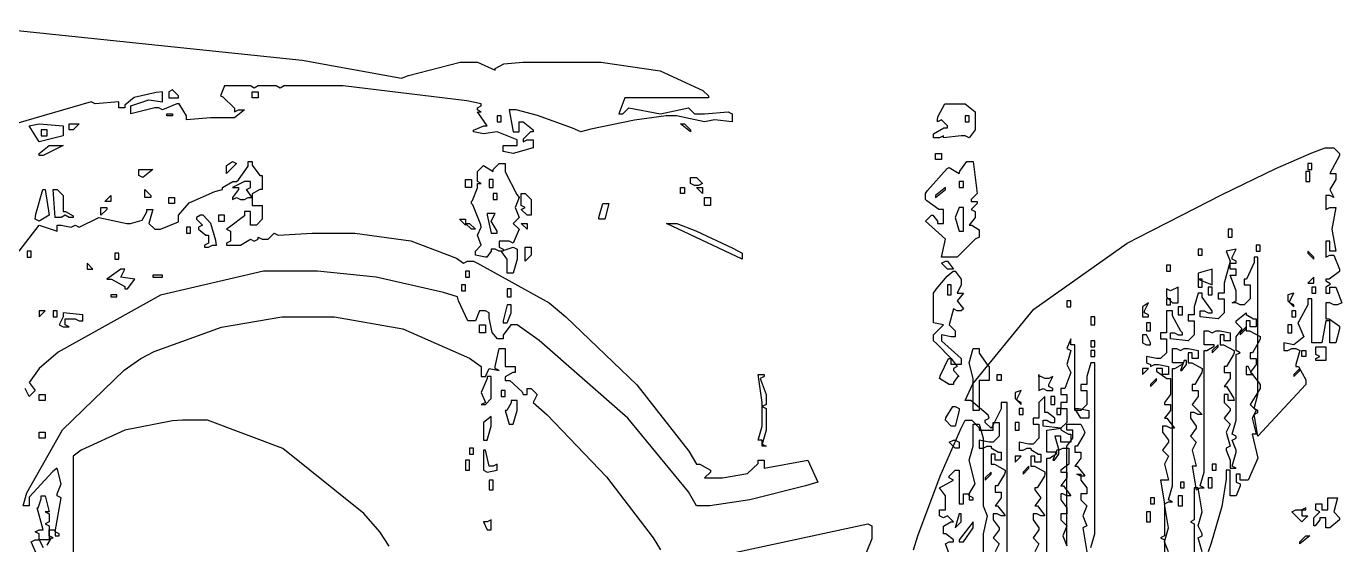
# Model space of a CAD drawing. Extents: x 97 to 264, y 28 to 329.
# Drawn here: x 111.14 to 134.44, y 200.11 to 209.3 of the extents above; entities that cross this region are included whole.
import ezdxf

# ---------------------------------------------------------------- set-up
doc = ezdxf.new("R2010")
doc.units = 0
doc.header["$MEASUREMENT"] = 0

msp = doc.modelspace()

# ---------------------------------------------------------------- linework, layer by layer
at = {"color": 32}
for points in [[(110.243, 209.303), (116.028, 208.704), (117.792, 208.385), (117.915, 208.43), (118.828, 208.668), (119.133, 208.668), (119.451, 208.528), (119.451, 208.555), (119.604, 208.638), (119.939, 208.668), (120.051, 208.668), (120.967, 208.668), (121.319, 208.668), (122.374, 208.514), (123.128, 208.166), (123.226, 208.069), (123.226, 208.033), (121.744, 208.033), (121.638, 207.75), (121.708, 207.75), (121.815, 207.856), (122.378, 207.75), (122.873, 207.856), (122.979, 207.75), (123.155, 207.75), (123.578, 207.786), (123.649, 207.75), (123.649, 207.61), (123.332, 207.646), (123.155, 207.61), (122.66, 207.716), (122.475, 207.716), (121.919, 207.641), (121.143, 207.477), (120.967, 207.433), (120.817, 207.495), (120.2, 207.721), (119.823, 207.822), (119.698, 207.822), (119.768, 207.433), (119.874, 207.433), (119.874, 207.61), (119.944, 207.61), (120.121, 207.469), (120.121, 207.433), (120.077, 207.433), (119.944, 207.301), (119.944, 207.257), (120.015, 207.293), (120.121, 207.293), (120.121, 207.151), (119.768, 207.045), (119.592, 207.081), (119.592, 207.187), (119.838, 207.187), (119.838, 207.293), (119.485, 207.433), (119.239, 207.397), (119.063, 207.433), (119.063, 207.461), (119.247, 207.54), (119.309, 207.54), (119.133, 207.786), (119.203, 207.786), (119.133, 207.822), (119.133, 207.856), (119.203, 207.892), (119.203, 207.927), (118.947, 207.981), (116.757, 208.245), (116.028, 208.245), (115.711, 208.245), (115.641, 208.209), (115.571, 208.245), (115.252, 208.245), (115.182, 208.209), (115.112, 208.245), (114.653, 208.245), (114.583, 208.069), (114.627, 208.052), (114.829, 207.853), (114.829, 207.786), (114.899, 207.822), (115.006, 207.822), (114.829, 207.68), (114.406, 207.68), (113.983, 207.646), (113.983, 207.716), (113.851, 207.927), (113.807, 207.927), (113.558, 207.822), (113.488, 207.856), (113.418, 207.856), (112.995, 207.75), (112.995, 207.892), (113.312, 207.998), (113.558, 207.963), (113.558, 208.139), (113.444, 208.131), (113.052, 208.038), (112.889, 207.902), (112.889, 207.856), (112.783, 207.856), (112.783, 207.963), (112.36, 207.927), (112.29, 207.963), (110.949, 207.574)], [(128.517, 199.602), (128.517, 202.635), (128.411, 202.635), (128.411, 202.521), (128.261, 202.213), (128.235, 202.178), (128.129, 202.282), (128.129, 202.318), (128.199, 202.354), (128.181, 202.408), (127.876, 202.671), (127.776, 202.671), (127.908, 202.963), (128.992, 204.29), (130.642, 205.458), (131.057, 205.669), (131.373, 205.833), (132.326, 206.319), (133.278, 206.781), (133.914, 207.059), (134.152, 207.151), (134.232, 207.151), (134.232, 207.151), (134.302, 207.151), (134.408, 207.045), (134.408, 207.01), (134.232, 206.692), (134.338, 206.692), (134.338, 206.587), (134.232, 206.411), (134.302, 206.269), (134.232, 206.305), (134.162, 206.305), (134.162, 206.058), (134.232, 206.092), (134.338, 206.092), (134.268, 205.705), (134.338, 205.317), (134.232, 205.317), (134.232, 205.493), (134.162, 205.493), (134.162, 205.21), (134.232, 205.246), (134.302, 205.246), (134.408, 205), (134.408, 204.956), (134.222, 204.823), (134.162, 204.823), (134.162, 204.788), (134.232, 204.752), (134.232, 204.717), (134.162, 204.681), (134.162, 204.575), (134.232, 204.575), (134.232, 204.681), (134.338, 204.681), (134.444, 204.399), (134.372, 204.365), (134.302, 204.365), (134.232, 204.399), (134.162, 204.399), (134.162, 204.118), (134.222, 204.118), (134.408, 203.986), (134.408, 203.942), (134.338, 203.693), (134.232, 203.693), (134.232, 204.082), (134.162, 204.082), (134.092, 203.693), (133.915, 203.693), (133.915, 204.471), (133.843, 204.471), (133.843, 204.365), (133.693, 204.082), (133.667, 204.046), (133.773, 203.799), (133.597, 203.659), (133.42, 203.693), (133.42, 203.553), (133.49, 203.553), (133.562, 203.589), (133.633, 203.589), (133.703, 203.553), (133.633, 203.306), (133.633, 203.27), (133.677, 203.27), (133.809, 203.033), (133.809, 202.953), (132.961, 202.035), (132.891, 202.424), (132.961, 202.458), (132.961, 202.494), (132.891, 202.53), (132.961, 202.777), (132.961, 205.21), (132.891, 205.21), (132.891, 205.114), (132.759, 204.823), (132.715, 204.823), (132.715, 204.717), (132.821, 204.717), (132.821, 204.471), (132.715, 204.365), (132.644, 204.365), (132.574, 204.399), (132.504, 204.399), (132.574, 204.435), (132.574, 204.611), (132.468, 204.894), (132.574, 204.894), (132.574, 205), (132.468, 205), (132.468, 205.104), (132.574, 205.104), (132.574, 205.14), (132.504, 205.176), (132.504, 205.21), (132.574, 205.353), (132.398, 205.317), (132.468, 205.14), (132.362, 204.752), (132.362, 204.575), (132.256, 204.575), (132.256, 204.471), (132.362, 204.471), (132.362, 204.222), (132.256, 204.118), (131.939, 204.152), (131.939, 204.258), (132.009, 204.258), (132.079, 204.222), (132.151, 204.222), (132.151, 204.258), (132.123, 204.286), (131.975, 204.504), (131.975, 204.575), (131.903, 204.575), (131.833, 204.329), (131.833, 204.188), (131.727, 204.188), (131.727, 204.082), (131.833, 204.082), (131.833, 203.835), (131.727, 203.729), (131.41, 203.765), (131.41, 203.87), (131.48, 203.87), (131.55, 203.835), (131.622, 203.835), (131.622, 203.87), (131.594, 203.897), (131.446, 204.169), (131.446, 204.258), (131.34, 204.258), (131.34, 203.87), (131.233, 203.87), (131.233, 203.765), (131.34, 203.765), (131.34, 203.517), (131.233, 203.412), (131.163, 203.412), (130.987, 203.447), (130.987, 203.34), (131.057, 203.306), (131.057, 203.27), (131.127, 203.306), (131.197, 203.306), (131.374, 203.27), (131.374, 203.13), (131.269, 203.13), (131.269, 203.236), (131.163, 203.236), (131.163, 203.192), (131.348, 203.06), (131.41, 203.06), (131.41, 202.777), (131.304, 202.635), (131.304, 202.601), (131.41, 202.601), (131.41, 202.494), (131.304, 202.354), (131.348, 202.354), (131.462, 202.204), (131.48, 202.178), (131.41, 202.178), (131.34, 202.212), (131.269, 202.212), (131.269, 202.106), (131.374, 201.965), (131.374, 201.929), (131.269, 201.789), (131.374, 201.683), (131.304, 201.542), (131.374, 201.26), (131.233, 201.26), (131.304, 200.837), (131.374, 200.871), (131.446, 200.871), (131.374, 200.907), (131.446, 201.154), (131.446, 203.236), (131.49, 203.236), (131.622, 203.314), (131.622, 203.34), (131.446, 203.34), (131.446, 203.589), (131.516, 203.589), (131.586, 203.553), (131.656, 203.589), (131.727, 203.589), (131.903, 203.553), (131.903, 203.412), (131.798, 203.412), (131.798, 203.517), (131.727, 203.517), (131.727, 203.34), (131.789, 203.34), (131.975, 203.236), (131.975, 203.2), (131.965, 203.165), (131.84, 202.953), (131.798, 202.953), (131.798, 202.847), (131.903, 202.847), (131.903, 202.741), (131.798, 202.601), (131.975, 202.424), (131.903, 202.424), (131.833, 202.458), (131.763, 202.458), (131.763, 202.354), (131.869, 202.212), (131.869, 202.178), (131.763, 202.035), (131.869, 201.929), (131.798, 201.789), (131.869, 201.506), (131.798, 201.506), (131.869, 201.083), (131.939, 201.119), (132.009, 201.119), (131.939, 201.154), (132.009, 201.4), (132.009, 203.553), (132.053, 203.553), (132.185, 203.633), (132.185, 203.659), (132.009, 203.659), (132.009, 203.906), (132.079, 203.906), (132.151, 203.87), (132.221, 203.906), (132.292, 203.906), (132.468, 203.87), (132.468, 203.729), (132.362, 203.729), (132.362, 203.835), (132.292, 203.835), (132.292, 203.659), (132.352, 203.659), (132.538, 203.553), (132.538, 203.517), (132.529, 203.483), (132.403, 203.27), (132.362, 203.27), (132.362, 203.164), (132.468, 203.164), (132.468, 203.06), (132.362, 202.917), (132.406, 202.917), (132.529, 202.715), (132.538, 202.671), (132.432, 202.671), (132.432, 202.777), (132.362, 202.777), (132.362, 202.635), (132.468, 202.53), (132.468, 202.494), (132.362, 202.354), (132.468, 202.248), (132.398, 202.106), (132.468, 201.859), (132.398, 201.825), (132.398, 201.789), (132.468, 201.613), (132.468, 201.472), (132.574, 201.472), (132.504, 201.506), (132.574, 201.753), (132.574, 201.789), (132.504, 201.965), (132.574, 202.001), (132.574, 202.035), (132.504, 202.071), (132.574, 202.318), (132.574, 203.483), (132.644, 203.517), (132.574, 203.553), (132.574, 203.799), (132.68, 203.942), (132.574, 204.046), (132.574, 204.082), (132.751, 204.222), (132.751, 204.196), (132.883, 204.118), (132.927, 204.118), (132.927, 203.976), (132.821, 203.976), (132.821, 204.082), (132.751, 204.082), (132.751, 203.906), (132.811, 203.906), (132.997, 203.801), (132.997, 203.765), (132.988, 203.731), (132.862, 203.517), (132.821, 203.517), (132.821, 203.412), (132.927, 203.412), (132.927, 203.306), (132.821, 203.164), (132.847, 203.156), (132.997, 202.952), (132.997, 202.883), (132.821, 202.601), (132.927, 202.494), (132.857, 202.354), (132.927, 202.071), (132.857, 202.071), (132.961, 201.648), (132.785, 201.26), (132.644, 201.26), (132.644, 201.366), (132.574, 201.366), (132.574, 201.224), (132.644, 201.19), (132.644, 201.154), (132.574, 200.977), (132.468, 200.977), (132.468, 201.436), (132.398, 201.436), (132.398, 201.276), (132.318, 200.793), (132.132, 200.139), (132.079, 199.989)], [(111.019, 205.317), (111.372, 205.776), (111.69, 205.669), (111.69, 205.776), (111.76, 205.776), (111.937, 205.74), (112.007, 205.776), (112.077, 205.74), (112.43, 205.916), (112.925, 205.81), (112.991, 205.81), (113.193, 205.868), (113.278, 206.011), (113.278, 206.058), (113.382, 206.058), (113.312, 205.81), (113.418, 205.705), (113.523, 205.705), (113.841, 205.838), (113.841, 205.882), (113.841, 205.955), (114.03, 206.173), (114.485, 206.376), (114.617, 206.411), (114.617, 206.447), (114.803, 206.551), (114.865, 206.551), (114.899, 206.579), (115.076, 206.823), (115.076, 206.904), (115.076, 206.904), (115.146, 206.904), (115.146, 206.843), (115.278, 206.658), (115.322, 206.658), (115.322, 206.411), (115.278, 206.411), (115.146, 206.332), (115.146, 206.305), (115.146, 206.128), (115.322, 206.128), (115.322, 205.882), (115.218, 205.776), (115.112, 205.776), (115.112, 206.022), (115.006, 206.022), (115.006, 205.944), (114.741, 205.741), (114.689, 205.705), (114.759, 205.669), (114.759, 205.493), (114.689, 205.457), (114.689, 205.423), (114.935, 205.423), (115.112, 205.529), (115.182, 205.493), (115.252, 205.529), (115.252, 205.563), (115.322, 205.529), (115.429, 205.529), (115.535, 205.633), (115.605, 205.599), (116.204, 205.633), (116.629, 205.633), (116.96, 205.633), (117.956, 205.501), (118.762, 205.192), (118.886, 205.104), (118.956, 205.14), (119.063, 205.14), (119.133, 205.104), (120.403, 204.399), (120.702, 204.152), (121.959, 202.945), (122.881, 201.772), (123.013, 201.542), (123.074, 201.542), (123.26, 201.436), (123.26, 201.4), (123.155, 201.296), (123.332, 201.296), (123.478, 201.296), (123.917, 201.375), (124.108, 201.553), (124.108, 201.613), (124.214, 201.613), (124.214, 201.472), (124.99, 201.613), (125.166, 201.224), (124.945, 201.154), (123.957, 200.907), (123.249, 200.801), (123.013, 200.801), (122.871, 201.049), (121.797, 202.354), (120.226, 203.731), (119.838, 204.012), (119.768, 204.012), (119.724, 204.012), (119.592, 203.827), (119.592, 203.765), (119.521, 203.765), (119.488, 203.765), (119.393, 203.875), (119.345, 204.136), (119.345, 204.222), (119.275, 204.258), (119.169, 204.258), (119.098, 204.082), (119.027, 204.082), (118.965, 204.082), (118.797, 204.435), (118.78, 204.505), (118.532, 204.585), (117.341, 204.855), (116.304, 204.964), (115.958, 204.964), (115.347, 204.964), (113.519, 204.537), (111.706, 203.527), (111.372, 203.236), (111.195, 202.988), (111.301, 202.847), (111.195, 202.741), (111.125, 202.883)], [(111.514, 200.105), (111.592, 200.237), (111.618, 200.237), (111.548, 200.272), (111.548, 200.378), (111.654, 200.378), (111.654, 200.272), (111.724, 200.272), (111.724, 200.308), (111.654, 200.342), (111.76, 200.943), (111.69, 200.977), (111.69, 201.013), (111.76, 201.19), (111.69, 201.472), (111.61, 201.41), (111.195, 200.954), (111.195, 200.801), (111.089, 200.801), (111.151, 201.031), (111.786, 202.147), (112.879, 203.21), (113.171, 203.412), (113.409, 203.536), (114.599, 203.968), (115.67, 204.152), (116.028, 204.152), (116.204, 204.152), (116.605, 204.152), (117.81, 203.937), (118.991, 203.42), (119.203, 203.27), (119.203, 203.094), (119.275, 203.094), (119.345, 203.236), (119.521, 203.2), (119.451, 203.236), (119.451, 203.27), (119.521, 203.589), (119.628, 203.589), (119.628, 203.27), (119.804, 203.27), (119.804, 203.164), (119.76, 203.164), (119.628, 203.086), (119.628, 203.06), (119.628, 203.024), (119.706, 203.024), (119.926, 202.821), (119.944, 202.777), (120.015, 202.777), (120.015, 202.883), (120.085, 202.883), (120.191, 202.777), (120.121, 202.635), (120.367, 202.414), (121.42, 201.318), (122.246, 200.237), (122.378, 200.025)], [(129.999, 200.061), (130.069, 200.308), (130.069, 203.34), (129.999, 203.34), (129.928, 203.094), (129.928, 202.953), (129.822, 202.953), (129.822, 202.847), (129.928, 202.847), (129.928, 202.601), (129.822, 202.494), (129.716, 202.494), (129.716, 203.659), (129.646, 203.659), (129.646, 203.765), (129.646, 203.765), (129.576, 203.589), (129.646, 203.553), (129.576, 203.306), (129.646, 203.164), (129.54, 202.883), (129.469, 202.883), (129.469, 202.777), (129.576, 202.777), (129.576, 202.635), (129.469, 202.635), (129.469, 202.53), (129.576, 202.53), (129.576, 202.282), (129.469, 202.178), (129.153, 202.212), (129.153, 202.318), (129.223, 202.318), (129.293, 202.282), (129.363, 202.282), (129.363, 202.318), (129.363, 202.354), (129.231, 202.458), (129.187, 202.458), (129.187, 202.741), (129.081, 202.635), (129.081, 202.354), (128.976, 202.354), (128.976, 202.248), (129.081, 202.248), (129.081, 202.001), (128.976, 201.895), (128.904, 201.895), (128.728, 201.929), (128.728, 201.789), (128.8, 201.789), (128.87, 201.825), (128.94, 201.825), (128.94, 201.798), (129.073, 201.719), (129.117, 201.719), (129.117, 201.577), (129.01, 201.577), (129.01, 201.683), (128.94, 201.683), (128.94, 201.506), (129.001, 201.506), (129.187, 201.402), (129.187, 201.366), (129.177, 201.331), (129.052, 201.119), (129.01, 201.119), (129.01, 201.083), (129.117, 200.943), (129.01, 200.801), (129.055, 200.801), (129.169, 200.652), (129.187, 200.624), (129.117, 200.624), (129.046, 200.66), (128.976, 200.66), (128.976, 200.554), (129.081, 200.414), (129.081, 200.378), (128.976, 200.237), (129.081, 200.131), (129.01, 199.989)], [(117.571, 200.087), (117.405, 200.342), (117.122, 200.668), (115.685, 201.821), (114.354, 202.318), (113.911, 202.318), (113.735, 202.31), (112.887, 202.146), (112.112, 201.789), (111.971, 201.683), (111.971, 201.683), (111.971, 196.744)], [(126.86, 200.025), (126.938, 200.273), (127.329, 201.331), (127.704, 202.178), (127.776, 202.318), (127.846, 202.318), (127.89, 202.318), (128.022, 202.186), (128.022, 202.142), (128.271, 202.142), (128.271, 202.282), (128.375, 202.282), (128.375, 202.035), (128.271, 201.929), (128.199, 201.929), (128.022, 201.965), (128.022, 201.825), (128.094, 201.825), (128.165, 201.859), (128.235, 201.859), (128.235, 201.833), (128.367, 201.753), (128.411, 201.753), (128.411, 201.613), (128.305, 201.613), (128.305, 201.719), (128.235, 201.719), (128.235, 201.542), (128.295, 201.542), (128.481, 201.436), (128.481, 201.4), (128.472, 201.366), (128.346, 201.154), (128.305, 201.154), (128.305, 201.047), (128.411, 201.047), (128.411, 200.943), (128.305, 200.801), (128.349, 200.801), (128.463, 200.652), (128.481, 200.624), (128.411, 200.624), (128.341, 200.66), (128.271, 200.66), (128.271, 200.554), (128.375, 200.414), (128.375, 200.378), (128.271, 200.237), (128.375, 200.131), (128.305, 199.989)], [(127.529, 199.849), (127.423, 200.131), (127.493, 200.165), (127.565, 200.165), (127.565, 200.201), (127.433, 200.308), (127.389, 200.308), (127.389, 200.414), (127.389, 200.44), (127.521, 200.518), (127.565, 200.518), (127.459, 200.624), (127.389, 200.59), (127.317, 200.624), (127.317, 200.731), (127.423, 200.731), (127.423, 200.977), (127.317, 201.119), (127.565, 201.26), (127.493, 201.296), (127.493, 201.33), (127.599, 201.436), (127.67, 201.436), (127.67, 200.837), (127.742, 200.837), (127.742, 201.013), (127.846, 201.013), (127.846, 200.907), (127.918, 200.907), (127.918, 200.943), (127.846, 200.977), (127.846, 201.013), (127.952, 201.19), (127.846, 201.613), (127.918, 201.859), (127.918, 202.248), (127.918, 202.248), (128.022, 202.248), (128.094, 202.001), (128.094, 200.801), (128.165, 200.624), (128.094, 200.308), (128.094, 197.026)], [(129.223, 199.602), (129.223, 201.648), (129.267, 201.648), (129.399, 201.727), (129.399, 201.753), (129.223, 201.753), (129.223, 202.142), (129.469, 202.178), (129.469, 202.151), (129.602, 202.071), (129.646, 202.071), (129.646, 201.929), (129.469, 201.929), (129.469, 202.035), (129.363, 202.035), (129.433, 201.789), (129.505, 201.825), (129.61, 201.825), (129.61, 201.542), (129.469, 201.436), (129.469, 201.4), (129.576, 201.4), (129.576, 201.296), (129.469, 201.154), (129.514, 201.154), (129.628, 201.005), (129.646, 200.977), (129.576, 200.977), (129.505, 201.013), (129.469, 201.013), (129.469, 200.907), (129.576, 200.767), (129.576, 200.66), (129.469, 200.66), (129.469, 200.554), (129.576, 200.448), (129.505, 200.272), (129.576, 200.095)], [(129.576, 200.095), (129.576, 201.859), (129.682, 202.001), (129.682, 202.142), (129.576, 202.142), (129.576, 202.248), (129.822, 202.248), (129.892, 202.106), (129.883, 202.071), (129.757, 201.859), (129.716, 201.859), (129.716, 201.753), (129.822, 201.753), (129.822, 201.648), (129.716, 201.506), (129.76, 201.506), (129.874, 201.357), (129.892, 201.33), (129.822, 201.33), (129.752, 201.366), (129.822, 201.366), (129.822, 201.26), (129.928, 201.119), (129.928, 201.013), (129.822, 201.013), (129.822, 200.907), (129.928, 200.801), (129.858, 200.624), (129.928, 200.448), (129.858, 200.414), (129.928, 199.989)], [(131.975, 199.989), (131.903, 200.237), (131.975, 200.272), (131.975, 200.308), (131.903, 200.448), (131.975, 200.695), (131.903, 201.119), (131.833, 201.119), (131.833, 200.554), (131.763, 200.518), (131.833, 200.484), (131.833, 199.778)], [(131.374, 199.989), (131.304, 200.165), (131.374, 200.414), (131.304, 200.837), (131.304, 200.837), (131.304, 200.272), (131.233, 200.237), (131.304, 200.201), (131.304, 197.133)], [(122.626, 199.742), (126.048, 200.484), (126.118, 200.448), (126.118, 200.414), (126.118, 200.215), (125.878, 199.62)], [(111.337, 199.919), (111.231, 200.165), (111.301, 200.201), (111.372, 200.201), (111.442, 200.061)]]:
    msp.add_lwpolyline(points, dxfattribs=at)
for points in [[(113.735, 208.175), (113.665, 208.139), (113.665, 208.033), (113.841, 208.033), (113.841, 208.069), (113.735, 208.175)], [(115.146, 208.139), (115.252, 208.139), (115.252, 208.033), (115.146, 208.033), (115.146, 208.139)], [(127.459, 207.927), (127.776, 207.927), (127.952, 207.786), (127.952, 207.469), (127.846, 207.327), (127.776, 207.363), (127.706, 207.363), (127.389, 207.327), (127.389, 207.363), (127.317, 207.327), (127.212, 207.327), (127.212, 207.363), (127.212, 207.399), (127.397, 207.504), (127.459, 207.504), (127.459, 207.54), (127.353, 207.646), (127.283, 207.61), (127.283, 207.646), (127.291, 207.699), (127.416, 207.927), (127.459, 207.927)], [(113.63, 207.75), (113.735, 207.75), (113.735, 207.716), (113.63, 207.716), (113.63, 207.75)], [(119.485, 207.61), (119.556, 207.61), (119.556, 207.716), (119.485, 207.716), (119.485, 207.61)], [(127.776, 207.61), (127.846, 207.61), (127.846, 207.716), (127.776, 207.716), (127.776, 207.61)], [(111.372, 207.574), (111.795, 207.54), (111.795, 207.363), (111.372, 207.257), (111.195, 207.54), (111.372, 207.574)], [(111.408, 207.363), (111.514, 207.363), (111.514, 207.469), (111.408, 207.469), (111.408, 207.363)], [(111.901, 207.574), (112.077, 207.574), (111.971, 207.469), (111.901, 207.469), (111.901, 207.574)], [(122.731, 207.574), (122.803, 207.574), (122.907, 207.469), (122.907, 207.433), (122.731, 207.574)], [(111.548, 207.187), (111.795, 207.187), (111.442, 207.01), (111.372, 207.01), (111.372, 207.045), (111.548, 207.187)], [(127.247, 207.045), (127.353, 207.045), (127.353, 206.94), (127.247, 206.94), (127.247, 207.045)], [(113.135, 206.764), (113.382, 206.764), (113.206, 206.622), (113.135, 206.658), (113.135, 206.764)], [(114.793, 206.904), (114.865, 206.868), (114.689, 206.692), (114.689, 206.834), (114.793, 206.904)], [(119.556, 206.868), (119.628, 206.868), (119.628, 206.72), (119.83, 206.323), (119.874, 206.269), (119.804, 206.092), (119.874, 205.916), (119.768, 205.81), (119.874, 205.705), (119.768, 205.457), (119.698, 205.493), (119.521, 205.493), (119.521, 205.387), (119.592, 205.353), (119.592, 205.317), (119.521, 205.317), (119.451, 205.353), (119.379, 205.353), (119.379, 205.318), (119.301, 205.21), (119.275, 205.21), (119.098, 205.246), (119.098, 205.317), (119.203, 205.423), (119.133, 205.599), (119.203, 205.74), (119.193, 205.784), (119.053, 206.137), (119.027, 206.163), (119.027, 206.199), (119.045, 206.217), (119.133, 206.441), (119.133, 206.515), (119.203, 206.515), (119.133, 206.551), (119.133, 206.728), (119.239, 206.834), (119.415, 206.728), (119.415, 206.764), (119.52, 206.868), (119.556, 206.868)], [(127.846, 206.904), (127.918, 206.904), (127.988, 206.339), (127.882, 206.235), (127.882, 206.199), (127.988, 206.199), (127.988, 206.163), (127.882, 206.058), (127.952, 206.022), (127.952, 205.916), (127.846, 205.776), (127.89, 205.776), (128.022, 205.697), (128.022, 205.669), (128.022, 205.563), (127.952, 205.529), (127.635, 205.21), (127.353, 205.21), (127.423, 205.529), (127.07, 205.846), (127.176, 205.952), (127.202, 205.952), (127.283, 205.846), (127.283, 205.81), (127.389, 205.81), (127.389, 206.058), (127.309, 206.058), (127.096, 206.208), (127.07, 206.235), (127.07, 206.339), (127.105, 206.393), (127.458, 206.781), (127.493, 206.798), (127.67, 206.692), (127.678, 206.736), (127.803, 206.904), (127.846, 206.904)], [(133.809, 206.551), (133.879, 206.551), (133.879, 206.728), (133.809, 206.728), (133.809, 206.551)], [(133.843, 206.764), (133.915, 206.764), (133.915, 206.868), (133.843, 206.868), (133.843, 206.764)], [(114.793, 206.445), (114.899, 206.445), (114.899, 206.411), (114.793, 206.269), (114.793, 206.235), (114.865, 206.269), (114.935, 206.235), (115.006, 206.235), (115.076, 206.269), (115.146, 206.269), (115.042, 206.411), (115.112, 206.445), (115.112, 206.551), (115.006, 206.551), (114.793, 206.445)], [(118.922, 206.587), (119.027, 206.587), (119.027, 206.445), (118.922, 206.445), (118.922, 206.587)], [(119.345, 206.445), (119.415, 206.445), (119.415, 206.587), (119.345, 206.587), (119.345, 206.445)], [(122.943, 206.622), (123.013, 206.622), (123.119, 206.515), (123.049, 206.481), (122.979, 206.481), (122.907, 206.515), (122.907, 206.622), (122.943, 206.622)], [(127.67, 206.445), (127.742, 206.445), (127.742, 206.551), (127.67, 206.551), (127.67, 206.445)], [(111.478, 206.411), (111.548, 205.952), (111.372, 205.846), (111.301, 205.882), (111.31, 205.97), (111.435, 206.411), (111.478, 206.411)], [(111.618, 206.411), (111.69, 206.411), (111.795, 206.305), (111.795, 206.022), (111.839, 206.022), (111.971, 205.944), (111.971, 205.916), (111.901, 205.916), (111.831, 205.952), (111.76, 205.916), (111.654, 205.916), (111.618, 206.411)], [(112.642, 206.305), (112.642, 206.199), (112.536, 206.199), (112.642, 206.305)], [(113.242, 206.411), (113.348, 206.305), (113.348, 206.269), (113.242, 206.269), (113.242, 206.411)], [(113.665, 206.269), (113.771, 206.269), (113.771, 206.163), (113.665, 206.163), (113.665, 206.269)], [(119.415, 206.235), (119.485, 206.235), (119.485, 206.339), (119.415, 206.339), (119.415, 206.235)], [(119.908, 206.339), (119.98, 206.339), (120.085, 206.235), (120.085, 205.952), (120.015, 205.952), (119.908, 206.058), (119.98, 206.092), (119.908, 206.128), (119.908, 206.339)], [(122.731, 206.445), (122.803, 206.445), (122.803, 206.339), (122.731, 206.339), (122.731, 206.445)], [(123.013, 206.445), (123.119, 206.445), (123.119, 206.339), (123.013, 206.445)], [(123.155, 206.269), (123.26, 206.269), (123.26, 206.128), (123.155, 206.128), (123.155, 206.269)], [(127.247, 206.305), (127.247, 206.269), (127.423, 206.411), (127.423, 206.445), (127.247, 206.305)], [(112.466, 206.092), (112.572, 206.092), (112.572, 206.058), (112.466, 205.952), (112.466, 206.092)], [(119.309, 205.986), (119.309, 205.952), (119.379, 205.633), (119.485, 205.633), (119.485, 205.669), (119.379, 205.846), (119.451, 205.986), (119.309, 205.986)], [(121.356, 206.163), (121.462, 206.163), (121.392, 205.882), (121.285, 205.882), (121.285, 205.916), (121.356, 206.163)], [(127.67, 206.092), (127.599, 205.916), (127.67, 205.669), (127.742, 205.669), (127.742, 206.092), (127.67, 206.092)], [(114.23, 205.952), (114.16, 205.916), (114.16, 205.882), (114.264, 205.776), (114.194, 205.74), (114.194, 205.705), (114.326, 205.599), (114.37, 205.599), (114.37, 205.457), (114.3, 205.423), (114.3, 205.387), (114.37, 205.387), (114.44, 205.423), (114.512, 205.423), (114.502, 205.503), (114.41, 205.807), (114.274, 205.952), (114.23, 205.952)], [(114.547, 205.846), (114.653, 205.846), (114.653, 205.952), (114.547, 205.952), (114.547, 205.846)], [(118.816, 205.882), (118.922, 205.882), (118.922, 205.776), (118.816, 205.882)], [(118.922, 205.81), (118.992, 205.81), (119.098, 205.705), (119.027, 205.705), (118.922, 205.81)], [(119.908, 205.81), (120.015, 205.81), (120.015, 205.705), (119.908, 205.81)], [(122.484, 205.81), (122.554, 205.81), (122.666, 205.81), (123.004, 205.678), (123.657, 205.369), (123.825, 205.281), (123.825, 205.176), (122.484, 205.81)], [(113.983, 205.633), (114.053, 205.633), (114.053, 205.74), (113.983, 205.74), (113.983, 205.633)], [(132.432, 205.705), (132.432, 205.563), (132.504, 205.563), (132.504, 205.705), (132.432, 205.705)], [(111.161, 205.21), (111.231, 205.21), (111.231, 205.317), (111.161, 205.317), (111.161, 205.21)], [(119.768, 205.387), (119.838, 205.353), (119.838, 205.176), (119.768, 204.928), (119.662, 204.928), (119.662, 205.176), (119.556, 205.317), (119.768, 205.387)], [(119.98, 205.387), (120.085, 205.387), (120.085, 205.246), (119.98, 205.14), (119.98, 205.387)], [(131.903, 205.246), (131.975, 205.246), (131.975, 205.353), (131.903, 205.353), (131.903, 205.246)], [(132.927, 205.317), (132.997, 205.317), (132.997, 205.423), (132.927, 205.423), (132.927, 205.317)], [(133.843, 205.317), (133.843, 205.281), (133.949, 205.176), (133.949, 205.21), (133.843, 205.317)], [(112.219, 205.104), (112.219, 205), (112.324, 205), (112.219, 205.104)], [(112.713, 205.176), (112.783, 205.176), (112.783, 205.281), (112.713, 205.281), (112.713, 205.176)], [(127.459, 205.14), (127.565, 205), (127.459, 205), (127.353, 205.104), (127.423, 205.14), (127.459, 205.14)], [(131.34, 205.07), (131.34, 204.964), (131.41, 204.964), (131.41, 205.07), (131.34, 205.07)], [(112.572, 204.823), (112.65, 204.823), (112.889, 204.691), (112.889, 204.647), (112.933, 204.647), (113.047, 204.797), (113.065, 204.823), (112.819, 204.858), (112.889, 205), (112.819, 205), (112.572, 204.823)], [(113.382, 204.858), (113.558, 204.858), (113.558, 204.894), (113.382, 204.894), (113.382, 204.858)], [(118.922, 204.964), (118.922, 204.858), (118.992, 204.858), (118.992, 204.964), (118.922, 204.964)], [(127.599, 204.964), (127.706, 204.823), (127.706, 204.717), (127.635, 204.575), (127.742, 204.575), (127.635, 204.435), (127.742, 204.294), (127.706, 204.258), (127.635, 204.258), (127.565, 204.294), (127.493, 204.012), (127.599, 203.906), (127.599, 203.799), (127.529, 203.799), (127.353, 203.835), (127.353, 203.729), (127.706, 203.412), (127.706, 203.306), (127.529, 203.306), (127.529, 203.412), (127.265, 203.677), (127.212, 203.729), (127.212, 203.835), (127.389, 204.012), (127.212, 204.046), (127.212, 204.575), (127.265, 204.647), (127.458, 204.876), (127.564, 204.964), (127.599, 204.964)], [(131.903, 204.928), (131.903, 204.823), (132.151, 204.717), (132.151, 205), (131.903, 204.928)], [(131.903, 204.823), (131.903, 204.681), (131.975, 204.681), (131.975, 204.823), (131.903, 204.823)], [(133.843, 204.752), (133.949, 204.752), (133.949, 204.858), (133.843, 204.752)], [(118.85, 204.611), (118.922, 204.611), (118.922, 204.717), (118.85, 204.717), (118.85, 204.611)], [(119.662, 204.505), (119.732, 204.505), (119.732, 204.647), (119.662, 204.647), (119.662, 204.505)], [(127.459, 204.541), (127.529, 204.541), (127.529, 204.717), (127.459, 204.717), (127.459, 204.541)], [(131.41, 204.611), (131.34, 204.647), (131.34, 204.505), (131.446, 204.399), (131.55, 204.399), (131.55, 204.681), (131.41, 204.611)], [(132.079, 204.541), (132.151, 204.541), (132.151, 204.681), (132.079, 204.681), (132.079, 204.541)], [(133.915, 204.575), (133.985, 204.575), (133.985, 204.681), (133.915, 204.681), (133.915, 204.575)], [(112.642, 204.505), (112.748, 204.505), (112.748, 204.541), (112.642, 204.541), (112.642, 204.505)], [(119.662, 204.365), (119.592, 204.082), (119.592, 204.046), (119.662, 204.046), (119.732, 204.222), (119.732, 204.365), (119.662, 204.365)], [(129.576, 204.329), (129.646, 204.329), (129.646, 204.435), (129.576, 204.435), (129.576, 204.329)], [(130.917, 204.329), (130.917, 204.152), (131.021, 204.152), (131.021, 204.188), (130.951, 204.222), (130.951, 204.258), (131.021, 204.399), (130.917, 204.329)], [(131.34, 204.365), (131.41, 204.365), (131.41, 204.471), (131.34, 204.471), (131.34, 204.365)], [(133.49, 204.541), (133.49, 204.435), (133.597, 204.329), (133.597, 204.365), (133.526, 204.399), (133.526, 204.435), (133.597, 204.575), (133.49, 204.541)], [(111.372, 204.258), (111.372, 204.152), (111.478, 204.258), (111.372, 204.258)], [(111.618, 204.152), (111.69, 204.152), (111.69, 204.258), (111.618, 204.258), (111.618, 204.152)], [(111.795, 204.152), (111.724, 204.012), (111.795, 203.976), (111.901, 203.976), (111.831, 204.012), (111.831, 204.118), (112.007, 204.118), (112.077, 204.082), (112.147, 204.082), (112.147, 204.188), (111.795, 204.222), (111.795, 204.152)], [(129.999, 204.152), (129.999, 204.012), (130.069, 204.012), (130.069, 204.152), (129.999, 204.152)], [(131.55, 204.188), (131.622, 204.188), (131.622, 204.329), (131.55, 204.329), (131.55, 204.188)], [(133.562, 204.152), (133.633, 204.152), (133.633, 204.258), (133.562, 204.258), (133.562, 204.152)], [(119.169, 204.012), (119.275, 204.012), (119.275, 203.87), (119.169, 203.87), (119.169, 204.012)], [(130.987, 203.906), (131.057, 203.906), (131.057, 204.046), (130.987, 204.046), (130.987, 203.906)], [(132.644, 203.87), (132.644, 203.835), (132.751, 203.942), (132.751, 203.976), (132.644, 203.87)], [(133.49, 203.87), (133.562, 203.87), (133.562, 204.012), (133.49, 204.012), (133.49, 203.87)], [(129.999, 203.623), (130.069, 203.623), (130.069, 203.729), (129.999, 203.729), (129.999, 203.623)], [(130.917, 203.835), (130.917, 203.693), (130.987, 203.659), (131.057, 203.659), (131.057, 203.693), (130.987, 203.835), (130.917, 203.835)], [(132.151, 203.553), (132.151, 203.517), (132.256, 203.623), (132.256, 203.659), (132.151, 203.553)], [(127.918, 203.589), (128.022, 203.589), (128.022, 203.51), (128.173, 203.288), (128.199, 203.27), (128.199, 203.024), (128.022, 203.024), (128.022, 202.494), (127.918, 202.494), (127.918, 203.06), (127.846, 203.34), (127.918, 203.589)], [(129.999, 203.447), (130.069, 203.447), (130.069, 203.553), (129.999, 203.553), (129.999, 203.447)], [(133.739, 203.553), (133.809, 203.553), (133.809, 203.447), (133.739, 203.447), (133.739, 203.553)], [(133.985, 203.623), (134.162, 203.623), (134.162, 203.376), (133.985, 203.376), (133.985, 203.412), (134.056, 203.447), (133.985, 203.483), (133.985, 203.623)], [(127.529, 203.412), (127.635, 203.27), (127.565, 203.236), (127.565, 203.2), (127.67, 203.094), (127.643, 203.094), (127.565, 202.989), (127.565, 202.953), (127.493, 202.953), (127.317, 203.06), (127.335, 203.121), (127.479, 203.412), (127.529, 203.412)], [(130.917, 203.236), (130.917, 203.13), (131.021, 203.236), (130.917, 203.236)], [(131.656, 203.376), (131.586, 203.2), (131.612, 203.2), (131.692, 203.306), (131.692, 203.34), (131.692, 203.376), (131.656, 203.376)], [(132.751, 203.27), (132.751, 203.13), (132.857, 203.13), (132.785, 203.27), (132.751, 203.27)], [(133.597, 203.13), (133.597, 203.094), (133.703, 203.2), (133.703, 203.236), (133.597, 203.13)], [(119.309, 203.06), (119.203, 202.811), (119.275, 202.635), (119.203, 202.601), (119.275, 202.601), (119.379, 202.707), (119.379, 203.094), (119.309, 203.094), (119.309, 203.06)], [(124.108, 203.13), (124.214, 203.13), (124.214, 203.094), (124.142, 203.06), (124.248, 202.777), (124.248, 202.601), (124.178, 202.565), (124.248, 202.53), (124.248, 202.142), (124.178, 201.895), (124.248, 201.859), (124.178, 201.859), (124.178, 201.965), (124.108, 201.965), (124.178, 202.212), (124.178, 202.635), (124.108, 203.13)], [(128.341, 203.13), (128.411, 203.13), (128.411, 203.024), (128.341, 203.024), (128.341, 203.13)], [(129.081, 203.13), (129.081, 202.847), (129.153, 202.883), (129.223, 202.847), (129.329, 202.847), (129.329, 202.883), (129.257, 202.917), (129.257, 202.953), (129.329, 203.094), (129.257, 203.06), (129.187, 203.06), (129.117, 203.094), (129.081, 203.094), (129.081, 203.13)], [(131.057, 202.953), (131.057, 202.917), (131.163, 203.024), (131.163, 203.06), (131.057, 202.953)], [(111.372, 202.777), (111.478, 202.777), (111.478, 202.671), (111.372, 202.671), (111.372, 202.777)], [(119.556, 202.741), (119.628, 202.741), (119.628, 202.847), (119.556, 202.847), (119.556, 202.741)], [(128.658, 202.811), (128.658, 202.707), (128.764, 202.601), (128.764, 202.635), (128.694, 202.671), (128.694, 202.707), (128.764, 202.847), (128.658, 202.811)], [(129.293, 202.741), (129.293, 202.601), (129.363, 202.601), (129.363, 202.741), (129.293, 202.741)], [(119.732, 202.671), (119.732, 202.627), (119.654, 202.494), (119.628, 202.494), (119.698, 202.248), (119.768, 202.248), (119.838, 202.494), (119.838, 202.671), (119.732, 202.671)], [(127.599, 202.565), (127.67, 202.53), (127.67, 202.494), (127.599, 202.212), (127.529, 202.212), (127.423, 202.318), (127.431, 202.362), (127.557, 202.565), (127.599, 202.565)], [(128.728, 202.424), (128.8, 202.424), (128.8, 202.53), (128.728, 202.53), (128.728, 202.424)], [(129.399, 202.424), (129.469, 202.424), (129.469, 202.53), (129.399, 202.53), (129.399, 202.424)], [(129.716, 202.53), (129.786, 202.53), (129.963, 202.494), (129.963, 202.354), (129.822, 202.354), (129.716, 202.53)], [(119.239, 202.282), (119.239, 201.965), (119.309, 201.965), (119.379, 202.212), (119.379, 202.388), (119.239, 202.282)], [(128.658, 202.142), (128.728, 202.142), (128.728, 202.282), (128.658, 202.282), (128.658, 202.142)], [(111.372, 202.106), (111.478, 202.106), (111.478, 202.001), (111.372, 202.001), (111.372, 202.106)], [(118.992, 201.719), (119.063, 201.719), (119.063, 201.825), (118.992, 201.825), (118.992, 201.719)], [(119.239, 201.753), (119.239, 201.436), (119.309, 201.4), (119.485, 201.436), (119.485, 201.542), (119.415, 201.506), (119.345, 201.506), (119.275, 201.789), (119.239, 201.789), (119.239, 201.753)], [(127.599, 201.965), (127.67, 201.929), (127.67, 201.825), (127.599, 201.825), (127.493, 201.929), (127.565, 201.965), (127.599, 201.965)], [(129.399, 201.789), (129.329, 201.613), (129.355, 201.613), (129.433, 201.719), (129.433, 201.753), (129.433, 201.789), (129.399, 201.789)], [(118.922, 201.436), (118.992, 201.436), (118.992, 201.613), (118.922, 201.613), (118.922, 201.436)], [(128.658, 201.683), (128.658, 201.577), (128.764, 201.683), (128.658, 201.683)], [(128.129, 201.296), (128.129, 201.26), (128.235, 201.366), (128.235, 201.4), (128.129, 201.296)], [(128.8, 201.4), (128.8, 201.366), (128.904, 201.472), (128.904, 201.506), (128.8, 201.4)], [(132.151, 201.542), (132.151, 201.436), (132.221, 201.436), (132.221, 201.542), (132.151, 201.542)], [(119.345, 201.083), (119.415, 201.083), (119.415, 201.26), (119.345, 201.26), (119.345, 201.083)], [(131.586, 201.119), (131.656, 201.119), (131.656, 201.224), (131.586, 201.224), (131.586, 201.119)], [(132.079, 201.119), (132.151, 201.119), (132.151, 201.296), (132.079, 201.296), (132.079, 201.119)], [(111.408, 200.977), (111.478, 200.977), (111.548, 200.695), (111.478, 200.695), (111.548, 200.66), (111.548, 200.518), (111.478, 200.484), (111.548, 200.448), (111.548, 200.201), (111.372, 200.201), (111.372, 200.308), (111.301, 200.342), (111.372, 200.378), (111.442, 200.378), (111.337, 200.767), (111.354, 200.767), (111.408, 200.925), (111.408, 200.977)], [(131.057, 200.943), (131.057, 200.837), (131.127, 200.837), (131.127, 200.943), (131.057, 200.943)], [(131.55, 200.801), (131.622, 200.801), (131.622, 200.977), (131.55, 200.977), (131.55, 200.801)], [(134.268, 200.943), (134.372, 200.943), (134.302, 200.695), (134.408, 200.59), (134.408, 200.554), (134.232, 200.414), (134.162, 200.414), (134.162, 200.59), (134.056, 200.59), (134.056, 200.556), (133.975, 200.448), (133.949, 200.448), (133.949, 200.59), (134.056, 200.695), (133.985, 200.731), (133.985, 200.837), (134.092, 200.837), (134.092, 200.731), (134.196, 200.731), (134.196, 200.943), (134.268, 200.943)], [(127.67, 200.66), (127.599, 200.414), (127.706, 200.518), (127.706, 200.66), (127.67, 200.66)], [(130.987, 200.518), (131.057, 200.518), (131.057, 200.695), (130.987, 200.695), (130.987, 200.518)], [(133.809, 200.767), (133.739, 200.731), (133.739, 200.624), (133.843, 200.624), (133.739, 200.518), (133.562, 200.695), (133.633, 200.731), (133.809, 200.731), (133.809, 200.767)], [(119.239, 200.518), (119.309, 200.378), (119.379, 200.378), (119.379, 200.554), (119.309, 200.518), (119.239, 200.518)], [(127.67, 200.201), (127.67, 200.165), (127.742, 200.165), (127.918, 200.414), (127.918, 200.518), (127.67, 200.201)], [(133.809, 200.272), (133.879, 200.272), (133.703, 200.131), (133.703, 200.165), (133.809, 200.272)]]:
    msp.add_lwpolyline(points, close=True, dxfattribs=at)

doc.saveas('drawing.dxf')
